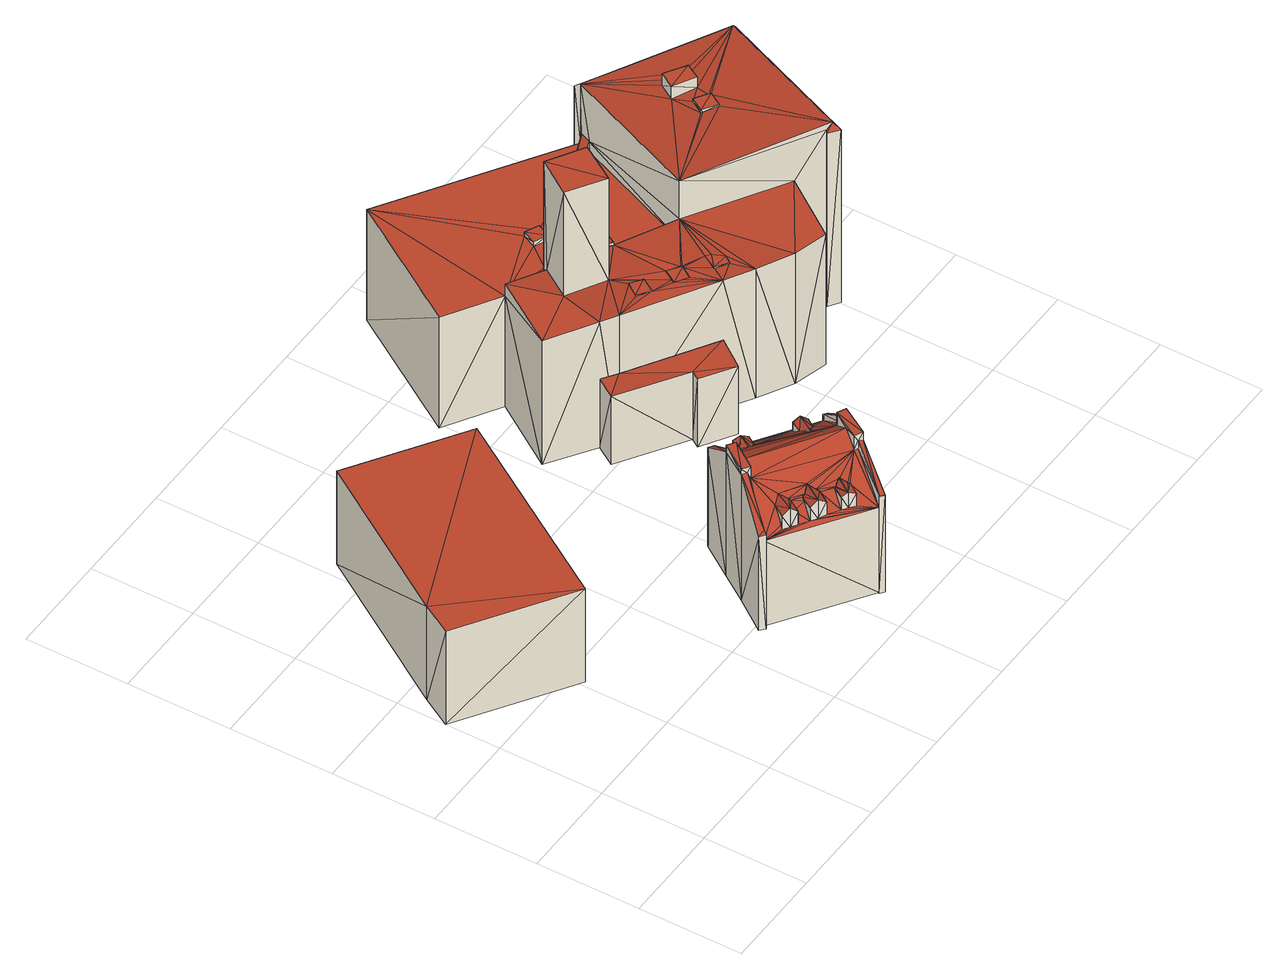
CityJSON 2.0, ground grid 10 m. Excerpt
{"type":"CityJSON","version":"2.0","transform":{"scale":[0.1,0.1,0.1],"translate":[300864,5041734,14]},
"CityObjects":{
"building1":{"type":"Building","geometry":[{"type":"MultiSurface","lod":"2","boundaries":[[[0,1,2]],[[3,0,2]],[[3,2,4]],[[5,2,6]],[[2,1,6]],[[7,4,5]],[[4,2,5]],[[8,1,0]],[[8,6,1]],[[9,8,0]],[[9,0,3]],[[9,3,7]],[[3,4,7]],[[9,5,8]],[[8,5,6]],[[9,7,5]]],"semantics":{"surfaces":[{"type":"GroundSurface"},{"type":"WallSurface"},{"type":"RoofSurface"}],"values":[0,0,0,1,1,1,1,1,1,1,1,1,1,2,2,2]}}]},
"building2":{"type":"Building","geometry":[{"type":"MultiSurface","lod":"2","boundaries":[[[10,11,12]],[[13,12,14]],[[15,10,16]],[[12,17,14]],[[15,11,10]],[[11,18,19]],[[11,17,12]],[[18,20,21]],[[20,22,21]],[[18,21,23]],[[11,19,17]],[[18,23,19]],[[23,24,25]],[[19,23,25]],[[26,27,28]],[[26,29,27]],[[30,31,32]],[[33,34,35]],[[36,37,38]],[[36,38,39]],[[37,40,38]],[[41,42,43]],[[38,40,30]],[[44,45,46]],[[44,46,47]],[[43,37,36]],[[48,49,50]],[[51,52,53]],[[54,55,56]],[[54,56,57]],[[58,48,59]],[[60,61,52]],[[62,63,64]],[[62,64,65]],[[64,63,66]],[[65,64,67]],[[68,69,70]],[[71,70,72]],[[70,73,72]],[[71,68,70]],[[54,74,75]],[[54,57,74]],[[75,74,26]],[[74,29,26]],[[76,61,60]],[[77,76,60]],[[58,76,77]],[[58,59,76]],[[75,74,78]],[[75,78,79]],[[80,81,82]],[[80,82,83]],[[82,84,83]],[[82,85,84]],[[86,87,88]],[[89,90,86]],[[89,86,91]],[[86,90,87]],[[32,31,92]],[[31,93,92]],[[94,92,93]],[[94,39,92]],[[95,39,94]],[[95,94,96]],[[42,95,96]],[[41,95,42]],[[45,97,98]],[[44,97,45]],[[99,100,101]],[[102,100,99]],[[103,104,105]],[[106,103,105]],[[107,108,109]],[[35,34,107]],[[35,107,109]],[[110,105,111]],[[111,105,104]],[[112,109,113]],[[113,109,108]],[[100,110,111]],[[100,111,101]],[[97,113,98]],[[97,112,113]],[[114,62,65]],[[71,114,68]],[[71,62,114]],[[115,116,117]],[[117,116,24]],[[117,24,23]],[[64,115,67]],[[67,115,117]],[[83,118,90]],[[118,87,90]],[[83,84,118]],[[119,85,82]],[[119,120,85]],[[121,120,119]],[[121,16,120]],[[16,10,120]],[[122,123,124]],[[123,70,69]],[[123,69,124]],[[122,124,13]],[[13,124,12]],[[125,22,20]],[[125,126,22]],[[127,16,121]],[[127,15,16]],[[128,129,126]],[[86,88,128]],[[88,129,128]],[[129,22,126]],[[129,21,22]],[[116,130,24]],[[24,130,25]],[[122,14,131]],[[122,13,14]],[[72,73,66]],[[72,66,63]],[[73,17,19]],[[73,19,66]],[[66,19,130]],[[19,25,130]],[[131,17,73]],[[131,14,17]],[[81,89,91]],[[80,89,81]],[[81,91,11]],[[11,91,18]],[[127,11,15]],[[127,81,11]],[[91,125,18]],[[18,125,20]],[[129,117,21]],[[21,117,23]],[[120,12,124]],[[120,10,12]],[[115,130,116]],[[66,130,115]],[[64,66,115]],[[80,83,89]],[[83,90,89]],[[58,77,48]],[[77,49,48]],[[77,60,52]],[[77,52,51]],[[75,26,28]],[[75,28,132]],[[75,132,79]],[[54,75,55]],[[75,133,55]],[[75,79,133]],[[79,132,68]],[[132,28,68]],[[28,124,68]],[[27,124,28]],[[84,79,68]],[[84,55,133]],[[84,133,79]],[[84,56,55]],[[120,84,85]],[[124,69,68]],[[120,48,84]],[[84,53,56]],[[61,56,52]],[[120,124,61]],[[53,52,56]],[[61,57,56]],[[48,53,84]],[[61,124,57]],[[120,59,48]],[[57,124,74]],[[74,124,29]],[[120,76,59]],[[120,61,76]],[[29,124,27]],[[48,50,53]],[[76,53,50]],[[44,112,97]],[[44,47,112]],[[47,134,112]],[[35,109,112]],[[33,35,112]],[[134,33,112]],[[134,135,33]],[[102,136,110]],[[102,110,100]],[[136,137,110]],[[106,105,110]],[[137,106,110]],[[30,32,39]],[[38,30,39]],[[32,92,39]],[[41,39,95]],[[41,43,39]],[[43,36,39]],[[118,65,87]],[[118,114,65]],[[34,102,107]],[[134,137,135]],[[33,136,102]],[[33,102,34]],[[134,65,137]],[[87,134,47]],[[87,65,134]],[[87,47,46]],[[107,102,99]],[[135,136,33]],[[106,117,103]],[[106,65,117]],[[137,65,106]],[[135,137,136]],[[65,67,117]],[[88,87,129]],[[87,42,129]],[[129,108,117]],[[87,46,37]],[[129,42,96]],[[93,45,98]],[[31,45,93]],[[87,37,43]],[[107,99,108]],[[108,99,101]],[[37,46,30]],[[129,93,98]],[[103,117,104]],[[108,101,117]],[[129,98,113]],[[129,113,108]],[[30,46,45]],[[87,43,42]],[[129,96,94]],[[129,94,93]],[[101,111,117]],[[111,104,117]],[[30,45,31]],[[37,30,40]],[[84,114,118]],[[84,68,114]],[[123,131,73]],[[123,73,70]],[[122,131,123]],[[127,119,81]],[[119,82,81]],[[127,121,119]],[[91,128,125]],[[125,128,126]],[[91,86,128]],[[71,72,63]],[[71,63,62]]],"semantics":{"surfaces":[{"type":"GroundSurface"},{"type":"WallSurface"},{"type":"RoofSurface"}],"values":[0,0,0,0,0,0,0,0,0,0,0,0,0,0,1,1,1,1,1,1,1,1,1,1,1,1,1,1,1,1,1,1,1,1,1,1,1,1,1,1,1,1,1,1,1,1,1,1,1,1,1,1,1,1,1,1,1,1,1,1,1,1,1,1,1,1,1,1,1,1,1,1,1,1,1,1,1,1,1,1,1,1,1,1,1,1,1,1,1,1,1,1,1,1,1,1,1,1,1,1,1,1,1,1,1,1,1,1,1,1,1,1,1,1,1,1,1,1,1,1,1,1,1,1,1,1,1,1,1,1,1,1,1,1,1,1,1,2,2,2,2,2,2,2,2,2,2,2,2,2,2,2,2,2,2,2,2,2,2,2,2,2,2,2,2,2,2,2,2,2,2,2,2,2,2,2,2,2,2,2,2,2,2,2,2,2,2,2,2,2,2,2,2,2,2,2,2,2,2,2,2,2,2,2,2,2,2,2,2,2,2,2,2,2,2,2,2,2,2,2,2,2,2,2,2,2,2,2,2,2,2,2,2,2,2,2,2,2,2,2,2,2,2,2,2,2,2,2,2,2]}}]},
"building3":{"type":"Building","geometry":[{"type":"MultiSurface","lod":"2","boundaries":[[[138,139,140]],[[140,141,142]],[[138,140,142]],[[139,143,140]],[[142,141,144]],[[145,146,138]],[[138,146,139]],[[147,148,140]],[[140,148,141]],[[149,142,150]],[[142,144,150]],[[145,138,149]],[[138,142,149]],[[144,141,148]],[[150,144,148]],[[140,143,151]],[[147,140,151]],[[146,151,143]],[[146,143,139]],[[145,147,146]],[[147,149,148]],[[149,150,148]],[[145,149,147]],[[146,147,151]]],"semantics":{"surfaces":[{"type":"GroundSurface"},{"type":"WallSurface"},{"type":"RoofSurface"}],"values":[0,0,0,0,0,1,1,1,1,1,1,1,1,1,1,1,1,1,1,2,2,2,2,2]}}]},
"building4":{"type":"Building","geometry":[{"type":"MultiSurface","lod":"2","boundaries":[[[152,153,154]],[[142,155,156]],[[154,157,158]],[[159,142,156]],[[160,156,161]],[[159,162,142]],[[154,162,159]],[[159,156,160]],[[152,154,159]],[[152,159,163]],[[164,165,153]],[[154,158,162]],[[152,164,153]],[[166,153,167]],[[153,165,167]],[[168,165,164]],[[168,167,165]],[[169,170,171]],[[172,173,174]],[[175,176,142]],[[176,177,155]],[[142,176,155]],[[178,179,162]],[[179,175,142]],[[162,179,142]],[[180,178,158]],[[158,178,162]],[[181,182,177]],[[182,155,177]],[[182,156,155]],[[183,182,181]],[[184,183,181]],[[185,186,187]],[[185,188,186]],[[185,187,189]],[[187,190,191]],[[188,192,186]],[[187,193,190]],[[187,191,189]],[[182,194,161]],[[182,161,156]],[[195,160,194]],[[160,161,194]],[[186,192,196]],[[192,197,196]],[[198,199,200]],[[199,201,200]],[[202,200,203]],[[202,203,204]],[[203,200,201]],[[205,206,207]],[[205,207,198]],[[207,199,198]],[[188,208,163]],[[185,208,188]],[[188,163,159]],[[209,152,208]],[[152,163,208]],[[209,164,152]],[[209,168,164]],[[206,202,204]],[[205,202,206]],[[187,210,193]],[[193,210,211]],[[212,213,214]],[[213,215,214]],[[216,217,218]],[[218,213,212]],[[218,219,213]],[[220,221,217]],[[216,220,217]],[[216,218,212]],[[220,222,223]],[[216,222,220]],[[222,214,223]],[[223,214,215]],[[224,225,218]],[[225,219,218]],[[226,227,224]],[[227,225,224]],[[227,217,221]],[[226,217,227]],[[228,229,230]],[[229,231,230]],[[232,233,228]],[[233,229,228]],[[232,234,233]],[[232,235,234]],[[235,231,234]],[[235,230,231]],[[188,159,195]],[[159,160,195]],[[196,236,237]],[[196,197,236]],[[211,238,239]],[[210,238,211]],[[240,241,242]],[[240,243,241]],[[243,244,241]],[[245,243,240]],[[245,246,243]],[[246,247,248]],[[245,249,247]],[[245,247,246]],[[249,242,247]],[[247,242,241]],[[250,251,252]],[[251,253,252]],[[251,254,255]],[[250,254,251]],[[254,256,255]],[[255,256,257]],[[252,253,256]],[[253,257,256]],[[173,258,259]],[[171,260,258]],[[261,180,158]],[[261,158,157]],[[262,261,154]],[[154,261,157]],[[263,264,265]],[[264,266,267]],[[264,267,265]],[[267,266,268]],[[269,268,266]],[[190,248,247]],[[191,190,247]],[[241,244,270]],[[244,271,270]],[[272,273,274]],[[274,273,275]],[[276,277,238]],[[277,239,238]],[[238,237,278]],[[237,236,279]],[[276,238,278]],[[237,279,278]],[[278,279,184]],[[278,184,273]],[[184,275,273]],[[279,183,184]],[[276,270,277]],[[270,272,274]],[[277,270,271]],[[276,272,270]],[[262,189,191]],[[166,189,262]],[[166,262,153]],[[280,189,166]],[[153,262,154]],[[280,166,167]],[[168,280,167]],[[172,171,258]],[[172,169,171]],[[172,258,173]],[[274,176,175]],[[274,275,176]],[[275,181,177]],[[275,177,176]],[[184,181,275]],[[262,180,261]],[[262,191,180]],[[281,269,266]],[[263,281,266]],[[263,266,264]],[[178,265,179]],[[265,267,179]],[[191,269,281]],[[178,263,265]],[[191,281,263]],[[191,263,178]],[[180,191,178]],[[268,174,179]],[[267,268,179]],[[191,247,170]],[[269,174,268]],[[269,172,174]],[[191,170,169]],[[191,169,269]],[[269,169,172]],[[247,274,171]],[[170,247,171]],[[171,274,260]],[[179,173,259]],[[179,174,173]],[[247,241,274]],[[241,270,274]],[[179,255,175]],[[253,274,175]],[[253,175,257]],[[179,258,255]],[[260,251,255]],[[255,257,175]],[[251,274,253]],[[179,259,258]],[[260,255,258]],[[260,274,251]],[[243,211,277]],[[243,277,244]],[[193,246,190]],[[193,211,243]],[[190,246,248]],[[244,277,271]],[[193,243,246]],[[277,211,239]],[[209,185,282]],[[209,208,185]],[[204,203,189]],[[282,206,280]],[[280,206,204]],[[282,207,206]],[[280,204,189]],[[215,185,189]],[[282,185,227]],[[215,189,201]],[[213,185,215]],[[282,220,223]],[[282,223,207]],[[227,185,225]],[[225,185,213]],[[282,227,220]],[[223,215,199]],[[199,215,201]],[[223,199,207]],[[203,201,189]],[[225,213,219]],[[227,221,220]],[[209,282,280]],[[209,280,168]],[[205,198,200]],[[205,200,202]],[[186,196,187]],[[187,196,210]],[[210,196,237]],[[216,212,214]],[[216,214,222]],[[217,224,218]],[[226,224,217]],[[232,228,235]],[[235,228,230]],[[210,237,238]],[[249,240,242]],[[245,240,249]],[[250,256,254]],[[250,252,256]],[[272,278,273]],[[276,278,272]],[[188,195,233]],[[229,195,182]],[[195,194,182]],[[233,195,229]],[[192,233,234]],[[231,182,197]],[[229,182,231]],[[192,234,197]],[[197,182,279]],[[234,231,197]],[[279,182,183]],[[188,233,192]],[[197,279,236]]],"semantics":{"surfaces":[{"type":"GroundSurface"},{"type":"WallSurface"},{"type":"RoofSurface"}],"values":[0,0,0,0,0,0,0,0,0,0,0,0,0,1,1,1,1,1,1,1,1,1,1,1,1,1,1,1,1,1,1,1,1,1,1,1,1,1,1,1,1,1,1,1,1,1,1,1,1,1,1,1,1,1,1,1,1,1,1,1,1,1,1,1,1,1,1,1,1,1,1,1,1,1,1,1,1,1,1,1,1,1,1,1,1,1,1,1,1,1,1,1,1,1,1,1,1,1,1,1,1,1,1,1,1,1,1,1,1,1,1,1,1,1,1,1,1,1,1,1,1,1,1,1,1,1,1,1,1,1,1,1,1,1,1,1,1,1,1,1,1,1,1,1,1,1,1,1,1,1,2,2,2,2,2,2,2,2,2,2,2,2,2,2,2,2,2,2,2,2,2,2,2,2,2,2,2,2,2,2,2,2,2,2,2,2,2,2,2,2,2,2,2,2,2,2,2,2,2,2,2,2,2,2,2,2,2,2,2,2,2,2,2,2,2,2,2,2,2,2,2,2,2,2,2,2,2,2,2,2,2,2,2,2,2,2,2,2,2,2,2,2,2,2,2,2,2,2,2,2,2,2,2,2,2,2,2,2,2,2]}}]}
},
"vertices":[
[105,183,8],[0,253,8],[17,282,8],[219,362,8],[114,432,8],[17,282,114],[0,253,114],[114,432,114],[105,183,114],[219,362,114],
[342,101,53],[325,68,53],[261,156,53],[262,157,53],[257,160,53],[346,99,53],[342,102,53],[235,128,53],[309,41,53],[217,102,53],[289,7,53],[286,11,53],[285,10,53],[201,69,53],[199,66,53],[194,70,53],[270,144,171],[270,143,162],[265,135,170],[270,144,162],[271,44,169],[270,44,168],[270,44,169],[249,60,170],[246,60,168],[246,60,169],[278,45,173],[278,45,172],[277,45,173],[267,29,173],[277,45,172],[281,36,169],[281,36,168],[280,38,169],[259,52,169],[259,52,168],[258,55,170],[256,61,174],[320,97,170],[311,95,176],[311,95,175],[310,94,176],[309,104,170],[310,94,175],[282,136,170],[276,127,170],[278,130,166],[282,136,161],[326,106,170],[326,106,161],[315,114,171],[315,114,161],[224,97,202],[217,102,202],[222,99,196],[224,97,189],[217,102,196],[222,99,189],[242,123,189],[240,125,189],[240,125,194],[242,123,202],[235,128,202],[235,128,194],[276,140,161],[276,140,174],[320,110,161],[320,110,176],[274,137,164],[268,127,174],[325,68,202],[325,68,195],[321,70,195],[317,72,202],[317,72,187],[321,70,187],[304,43,195],[301,45,186],[304,43,186],[309,41,202],[301,45,202],[309,41,193],[262,33,169],[262,33,155],[267,29,155],[273,25,169],[273,25,155],[251,40,169],[251,40,155],[234,61,162],[229,54,169],[229,54,154],[237,66,169],[219,64,157],[217,62,154],[217,62,169],[225,74,169],[245,58,166],[238,48,154],[238,48,169],[223,58,175],[223,58,154],[244,44,175],[244,44,154],[232,109,198],[201,69,162],[199,66,160],[201,69,150],[309,58,198],[342,101,165],[342,101,158],[342,102,164],[262,157,165],[261,156,166],[261,156,158],[289,7,163],[285,10,163],[346,99,164],[286,11,164],[286,11,150],[194,70,160],[257,160,165],[265,134,171],[271,127,172],[256,62,175],[255,62,175],[237,68,170],[233,76,175],
[406,240,49],[387,213,49],[361,241,49],[300,282,49],[326,291,49],[356,233,49],[312,301,49],[406,240,127],[387,213,126],[361,241,126],[300,282,126],[326,291,127],[312,301,127],[356,233,126],
[622,366,49],[558,236,49],[534,252,49],[269,330,49],[311,393,49],[496,197,49],[463,206,49],[499,439,49],[337,545,49],[260,425,49],[431,224,49],[499,445,49],[565,226,49],[555,233,49],[558,236,246],[555,233,246],[565,226,246],[402,278,195],[401,279,195],[390,286,195],[402,277,195],[394,265,195],[401,276,195],[326,291,193],[312,301,192],[269,330,190],[431,224,196],[406,240,195],[463,206,197],[311,393,189],[311,393,175],[342,372,175],[342,372,191],[499,439,242],[498,437,187],[494,427,187],[499,439,175],[445,308,242],[445,308,175],[445,308,199],[498,437,175],[494,427,175],[260,425,175],[337,545,175],[357,384,181],[357,384,175],[527,347,250],[527,347,247],[519,334,250],[519,334,247],[533,325,250],[521,333,247],[533,325,248],[541,338,250],[541,338,248],[540,339,248],[499,445,237],[622,366,246],[364,376,182],[364,376,175],[530,379,260],[530,379,246],[521,364,260],[521,364,246],[550,366,260],[548,367,252],[533,377,252],[533,377,246],[550,366,248],[548,367,248],[542,352,260],[542,352,248],[536,382,252],[536,382,246],[551,372,252],[551,372,248],[380,418,180],[380,418,175],[374,405,180],[374,405,175],[393,412,180],[393,412,175],[387,399,175],[387,399,180],[351,373,175],[351,373,181],[359,368,181],[359,368,175],[388,357,198],[381,346,194],[381,346,198],[388,357,175],[381,346,175],[399,350,198],[399,350,175],[393,339,195],[393,339,175],[393,339,198],[372,296,195],[372,296,194],[361,304,195],[361,304,194],[364,283,195],[364,283,194],[352,291,195],[352,291,194],[382,273,195],[389,268,195],[384,276,195],[496,197,197],[534,252,199],[430,253,197],[425,246,197],[425,246,196],[413,254,197],[413,253,196],[413,254,196],[421,267,197],[375,350,193],[375,350,175],[357,321,309],[323,343,309],[357,321,193],[323,343,191],[379,356,309],[379,356,175],[345,377,309],[345,377,175],[563,233,253],[425,264,197],[616,364,253]
]}
